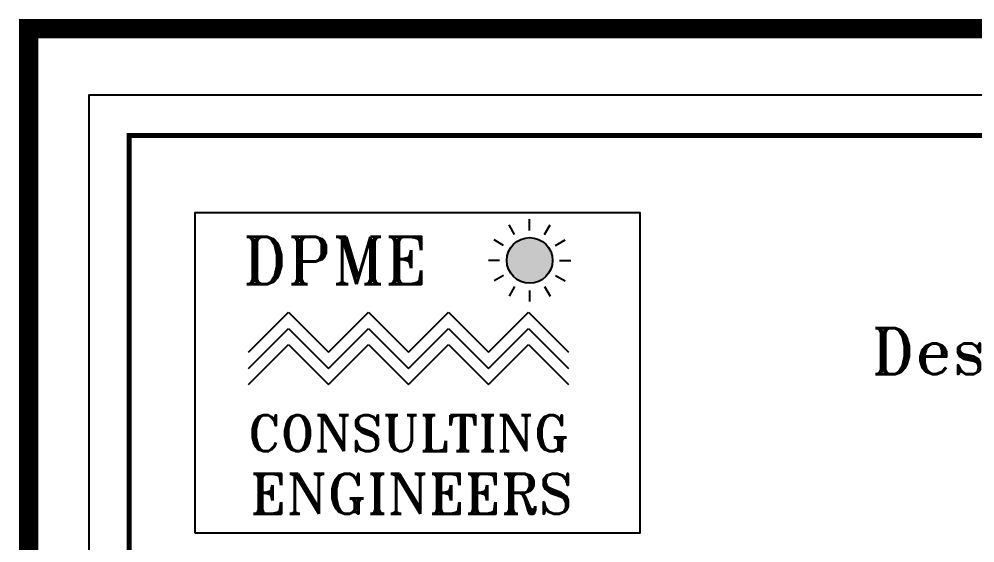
# Model space of a CAD drawing. Header units: millimetres. Extents: x -21221 to 1625077, y -149981 to 356550.
# Drawn here: x 234748 to 244668, y 202821 to 208260 of the extents above; entities that cross this region are included whole.
import ezdxf
from ezdxf.enums import TextEntityAlignment as Align

# ---------------------------------------------------------------- set-up
doc = ezdxf.new("R2010")
doc.units = ezdxf.units.MM
doc.header["$LTSCALE"] = 1000
doc.header["$MEASUREMENT"] = 0
for name, color, linetype in [('12- EQUIPMENT HVAC', 12, 'CONTINUOUS'), ('150-FRAM-PLAN-0-2', 150, 'CONTINUOUS'), ('200-FRAME-PLAN-1-0-0-6', 200, 'CONTINUOUS'), ('43-REFERENCE-0-33', 43, 'CONTINUOUS'), ('70-FRAM-DETAIL-0-45', 70, 'CONTINUOUS')]:
    doc.layers.add(name, color=color, linetype=linetype)
doc.styles.add('ROMANT', font='ROMANT.shx', dxfattribs={"height": 600})

# ---------------------------------------------------------------- blocks, each defined once
blk = doc.blocks.new('A$C15E653BB')
at = {"layer": '150-FRAM-PLAN-0-2'}
blk.add_hatch(color=256, dxfattribs=at).paths.add_polyline_path([(0.3488, 0.2244, 1.000001), (0.0999, 0.2244, 1.000001)])
for p, q in [((0.1426, 0.366, -16055.7581), (0.1122, 0.4186, -16055.7581)), ((0.2244, 0.3879, -16055.7581), (0.2244, 0.4487, -16055.7581)), ((0.3061, 0.366, -16055.7581), (0.3365, 0.4186, -16055.7581)), ((0.0827, 0.3061, -16055.7581), (0.0301, 0.3365, -16055.7581)), ((0.366, 0.3061, -16055.7581), (0.4186, 0.3365, -16055.7581)), ((0.0608, 0.2244, -16055.7581), (0, 0.2244, -16055.7581)), ((0.3879, 0.2244, -16055.7581), (0.4487, 0.2244, -16055.7581)), ((0.0827, 0.1426, -16055.7581), (0.0301, 0.1122, -16055.7581)), ((0.366, 0.1426, -16055.7581), (0.4186, 0.1122, -16055.7581)), ((0.1426, 0.0827, -16055.7581), (0.1122, 0.0301, -16055.7581)), ((0.2244, 0.0608, -16055.7581), (0.2244, 0, -16055.7581)), ((0.3061, 0.0827, -16055.7581), (0.3365, 0.0301, -16055.7581))]:
    blk.add_line(p, q, dxfattribs=at)
blk.add_circle((0.2244, 0.2244, -16055.7581), 0.1245, dxfattribs=at)
blk = doc.blocks.new('A$C2ACE4111')
at = {"layer": '150-FRAM-PLAN-0-2', "xscale": 0.5543485173556535, "yscale": 0.5543485173556535, "zscale": 0.5543485173556535}
blk.add_blockref('A$C15E653BB', (0, 0, 268.0819), dxfattribs=at)

msp = doc.modelspace()

# ---------------------------------------------------------------- linework, layer by layer
at = {"layer": '12- EQUIPMENT HVAC', "color": 212, "const_width": 200}
msp.add_lwpolyline([(314609.5, 173022.5), (293564.5, 173022.5), (293564.5, 208160), (234848.5, 208160), (234848.5, 124323.5), (314609.5, 124323.5), (314609.5, 173022.5)], dxfattribs=at)
at = {"layer": '150-FRAM-PLAN-0-2'}
for p, q in [((237128.9, 204800.6), (237544.1, 205215.7)), ((237544.1, 205215.7), (237959.2, 204800.6)), ((237959.2, 204800.6), (238374.4, 205215.7)), ((237959.2, 204800.6), (238374.4, 205215.7)), ((238374.4, 205215.7), (238789.5, 204800.6)), ((238374.4, 205215.7), (238789.5, 204800.6)), ((238789.5, 204800.6), (239204.7, 205215.7)), ((238789.5, 204800.6), (239204.7, 205215.7)), ((239204.7, 205215.7), (239619.8, 204800.6)), ((239619.8, 204800.6), (240035, 205215.7)), ((240035, 205215.7), (240450.1, 204800.6)), ((237128.9, 204633.4), (237544.1, 205048.5)), ((237544.1, 205048.5), (237959.2, 204633.4)), ((237959.2, 204633.4), (238374.4, 205048.5)), ((237959.2, 204633.4), (238374.4, 205048.5)), ((238374.4, 205048.5), (238789.5, 204633.4)), ((238374.4, 205048.5), (238789.5, 204633.4)), ((238789.5, 204633.4), (239204.7, 205048.5)), ((238789.5, 204633.4), (239204.7, 205048.5)), ((239204.7, 205048.5), (239619.8, 204633.4)), ((239619.8, 204633.4), (240035, 205048.5)), ((240035, 205048.5), (240450.1, 204633.4)), ((237128.9, 204466.2), (237544.1, 204881.3)), ((237544.1, 204881.3), (237959.2, 204466.2)), ((237959.2, 204466.2), (238374.4, 204881.3)), ((237959.2, 204466.2), (238374.4, 204881.3)), ((238374.4, 204881.3), (238789.5, 204466.2)), ((238374.4, 204881.3), (238789.5, 204466.2)), ((238789.5, 204466.2), (239204.7, 204881.3)), ((238789.5, 204466.2), (239204.7, 204881.3)), ((239204.7, 204881.3), (239619.8, 204466.2)), ((239619.8, 204466.2), (240035, 204881.3)), ((240035, 204881.3), (240450.1, 204466.2))]:
    msp.add_line(p, q, dxfattribs=at)
msp.add_lwpolyline([(263432.8, 207469), (235471.4, 207469), (235471.4, 167303.3), (263432.8, 167303.3)], close=True, dxfattribs=at)
at = {"layer": '200-FRAME-PLAN-1-0-0-6', "const_width": 52.3}
msp.add_lwpolyline([(263014.2, 207050.4), (235890, 207050.4), (235890, 167721.9), (263014.2, 167721.9)], close=True, dxfattribs=at)
at = {"layer": '70-FRAM-DETAIL-0-45'}
msp.add_lwpolyline([(236573, 202926.9), (241195.9, 202926.9), (241195.9, 206249), (236573, 206249)], close=True, dxfattribs=at)

# ---------------------------------------------------------------- block references
at = {"layer": '150-FRAM-PLAN-0-2', "xscale": 3434.991926261224, "yscale": 3434.991926261224, "zscale": 3434.99192626131}
msp.add_blockref('A$C2ACE4111', (239619.9, 205327.2, 29652237.5), dxfattribs=at)

# ---------------------------------------------------------------- texts
at = {"layer": '150-FRAM-PLAN-0-2', "style": 'ROMANT'}
msp.add_text('DPME', height=491.08, dxfattribs=at).set_placement((237069.8, 205508.5))
at = {"layer": '43-REFERENCE-0-33', "style": 'ROMANT'}
for s, height, p in [('Design & Project Management Eng. Company', 476.944, (251698.9, 204573.8, -14617648.3)), ('CONSULTING', 374.07, (238792.7, 203773.2, -17197233.3)), ('ENGINEERS', 415.64, (238821.4, 203124, -19108037))]:
    msp.add_text(s, height=height, dxfattribs=at).set_placement(p, align=Align.CENTER)

doc.saveas('drawing.dxf')
